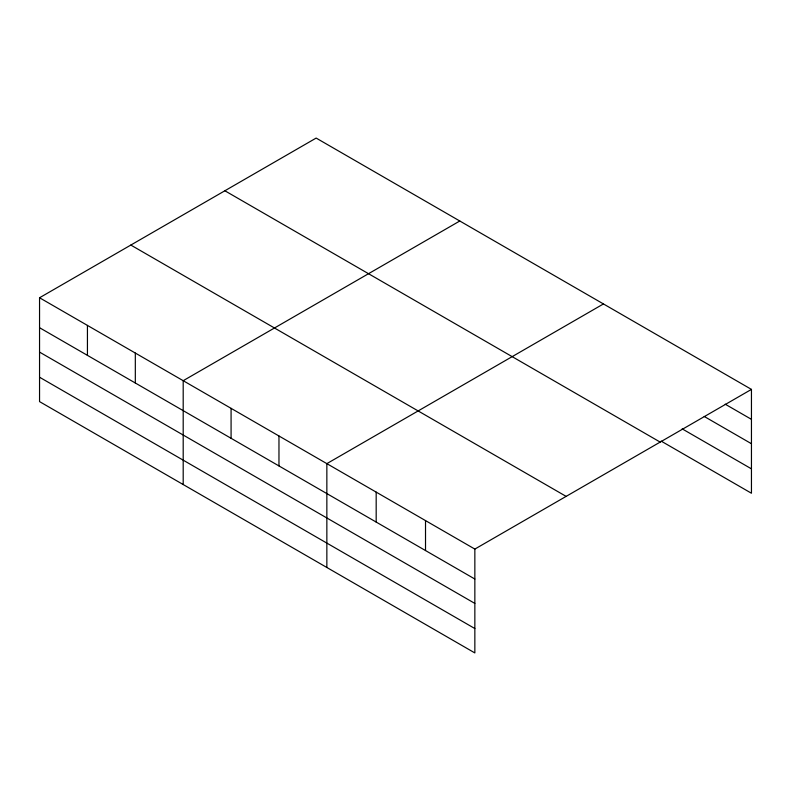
<?xml version="1.0" encoding="UTF-8"?>
<svg xmlns="http://www.w3.org/2000/svg" width="791" height="791" viewBox="0 0 791 791"><rect width="100%" height="100%" fill="white"/><g stroke="black" fill="none" stroke-linecap="round" stroke-linejoin="round"><path stroke-width="1.19" d="M39.55 297.762L474.847 549.083L474.847 652.931L39.55 401.61L39.55 297.762L316.153 138.069L751.45 389.39L751.45 493.238L661.177 441.121M459.798 221.005L183.196 380.698L183.196 484.547M603.444 303.942L326.851 463.635L326.851 567.483M474.847 549.083L751.45 389.39M725.209 404.191L751.45 419.339M704.217 416.452L751.45 443.721M682.168 428.851L751.45 468.845M224.871 190.769L660.169 442.09M130.831 245.062L566.129 496.382M39.55 327.711L474.847 579.032M39.55 352.104L474.847 603.414M39.55 377.228L474.847 628.548M425.518 520.597L425.518 550.546M376.18 492.121L376.18 522.07M278.966 435.989L278.966 465.939M231.081 408.344L231.081 438.293M135.32 353.053L135.32 383.002M87.435 325.408L87.435 355.357"/></g></svg>
